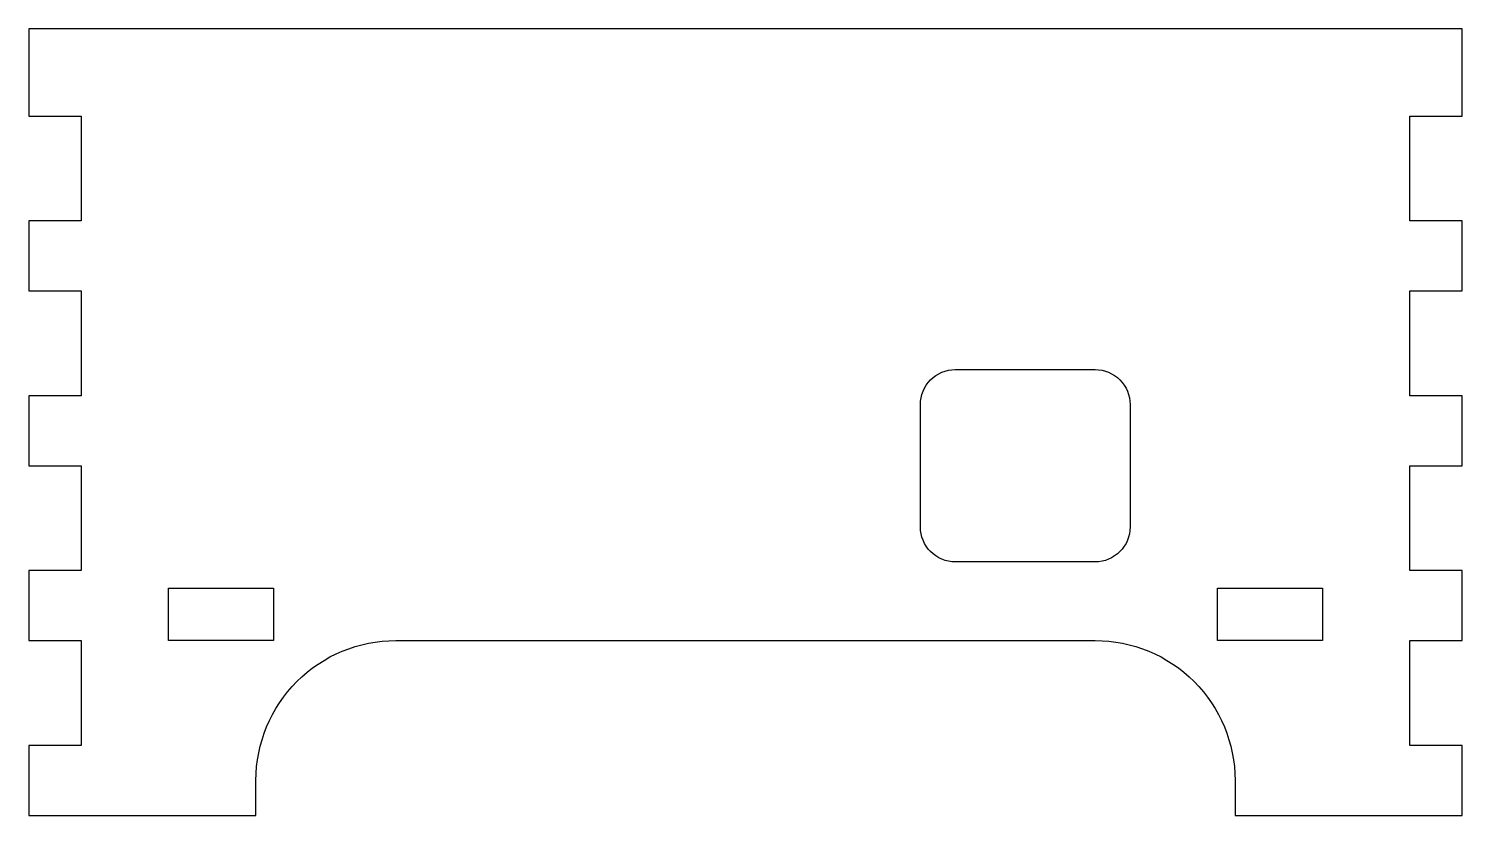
# Model space of a CAD drawing. Header units: millimetres. Extents: x -25 to 57, y -12.5 to 32.5.
import ezdxf

# ---------------------------------------------------------------- set-up
doc = ezdxf.new("R2010")
doc.units = ezdxf.units.MM

msp = doc.modelspace()

# ---------------------------------------------------------------- linework, layer by layer
for points in [[(57.025, 32.492), (-24.975, 32.492), (-24.975, 27.492), (-21.975, 27.492), (-21.975, 21.492), (-24.975, 21.492), (-24.975, 17.492), (-21.975, 17.492), (-21.975, 11.492), (-24.975, 11.492), (-24.975, 7.492), (-21.975, 7.492), (-21.975, 1.492), (-24.975, 1.492), (-24.975, -2.508), (-21.975, -2.508), (-21.975, -8.508), (-24.975, -8.508), (-24.975, -12.508), (-11.975, -12.508), (-11.975, -10.508, -0.414214), (-3.975, -2.508), (36.025, -2.508, -0.414214), (44.025, -10.508), (44.025, -12.508), (57.025, -12.508), (57.025, -8.508), (54.025, -8.508), (54.025, -2.508), (57.025, -2.508), (57.025, 1.492), (54.025, 1.492), (54.025, 7.492), (57.025, 7.492), (57.025, 11.492), (54.025, 11.492), (54.025, 17.492), (57.025, 17.492), (57.025, 21.492), (54.025, 21.492), (54.025, 27.492), (57.025, 27.492)], [(26.025, 3.992), (26.025, 10.992, -0.414214), (28.025, 12.992), (36.025, 12.992, -0.414214), (38.025, 10.992), (38.025, 3.992, -0.414214), (36.025, 1.992), (28.025, 1.992, -0.414214)]]:
    msp.add_lwpolyline(points, format="xyb", close=True)
for points in [[(-10.975, 0.492), (-10.975, -2.508), (-16.975, -2.508), (-16.975, 0.492)], [(49.025, 0.492), (49.025, -2.508), (43.025, -2.508), (43.025, 0.492)]]:
    msp.add_lwpolyline(points, close=True)

doc.saveas('drawing.dxf')
